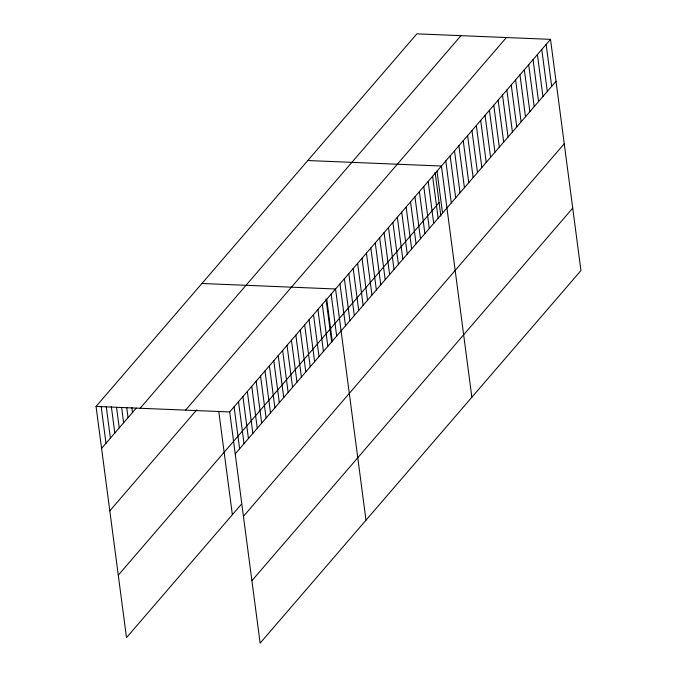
<?xml version="1.0" encoding="UTF-8"?>
<svg xmlns="http://www.w3.org/2000/svg" width="677" height="677" viewBox="0 0 677 677"><rect width="100%" height="100%" fill="white"/><g stroke="black" fill="none" stroke-linecap="round" stroke-linejoin="round"><path stroke-width="1.02" d="M241.19 504.45L126.497 637.649L96.058 406.445L416.871 33.85L550.503 39.351L580.942 270.555L260.129 643.15L229.689 411.946L550.503 39.351M101.584 448.402L136.246 408.146M140.156 408.265L460.969 35.661M185.591 410.135L506.404 37.531M109.801 510.856L196.77 409.856M118.272 575.196L439.094 202.601M235.207 453.903L556.029 81.308M243.432 516.356L564.246 143.752M251.903 580.697L572.717 208.101M307.798 160.534L441.429 166.034L471.861 397.238M201.932 283.494L335.555 288.986L365.995 520.19M96.058 406.445L229.689 411.946M546.136 44.42L551.662 86.368M541.778 49.48L547.304 91.437M537.411 54.549L542.937 96.506M533.053 59.618L538.57 101.575M528.686 64.687L534.212 106.644M524.328 69.756L529.846 111.705M519.961 74.817L525.487 116.774M515.595 79.886L521.121 121.843M511.237 84.955L516.754 126.912M506.87 90.024L512.396 131.981M502.512 95.093L508.029 137.042M498.145 100.154L503.671 142.111M493.778 105.223L499.304 147.18M489.42 110.292L494.946 152.249M485.054 115.361L490.58 157.318M480.695 120.43L486.213 162.378M476.329 125.49L481.855 167.447M471.971 130.559L477.488 172.517M467.604 135.628L473.13 177.586M463.237 140.698L468.763 182.655M458.879 145.767L464.405 187.715M454.512 150.827L460.038 192.784M450.154 155.896L455.672 197.853M445.788 160.965L451.314 202.922M437.012 171.154L442.538 213.111M435.108 172.381L440.871 216.132M432.603 176.282L438.129 218.231M428.194 181.402L433.712 223.359M423.777 186.522L429.303 228.479M419.368 191.65L424.894 233.607M414.959 196.77L420.485 238.727M410.55 201.898L416.067 243.847M406.132 207.018L411.658 248.975M401.723 212.138L407.249 254.095M397.314 217.266L402.84 259.223M392.905 222.386L398.423 264.343M388.488 227.514L394.014 269.463M384.079 232.634L389.605 274.591M379.67 237.754L385.196 279.711M375.261 242.882L380.779 284.839M370.844 248.002L376.37 289.959M366.435 253.13L371.961 295.079M362.026 258.25L367.543 300.207M357.608 263.37L363.134 305.327M353.199 268.498L358.725 310.455M348.79 273.618L354.316 315.575M344.381 278.746L349.899 320.695M339.964 283.866L345.49 325.823M331.146 294.114L336.672 336.071M326.737 299.234L332.255 341.191M326.035 299.065L331.654 341.775M322.32 304.362L327.846 346.311M317.911 309.482L323.437 351.439M313.502 314.602L319.028 356.559M309.093 319.73L314.61 361.687M304.675 324.85L310.201 366.807M300.266 329.978L305.792 371.927M295.857 335.098L301.375 377.055M291.44 340.218L296.966 382.175M287.031 345.346L292.557 387.303M282.622 350.466L288.148 392.423M278.213 355.594L283.731 397.543M273.796 360.714L279.322 402.671M269.387 365.842L274.913 407.791M264.978 370.962L270.504 412.919M260.569 376.082L266.086 418.039M256.151 381.21L261.677 423.159M251.742 386.33L257.268 428.287M247.333 391.458L252.859 433.407M242.925 396.578L248.442 438.535M238.507 401.698L244.033 443.655M234.098 406.826L239.624 448.775M218.756 411.294L232.363 514.689M131.787 407.427L132.464 412.538M126.701 407.427L128.046 417.667M121.615 407.436L123.637 422.786M116.537 407.444L119.228 427.906M111.316 406.428L114.819 433.035M106.23 406.437L110.402 438.154M101.144 406.437L105.993 443.283"/></g></svg>
